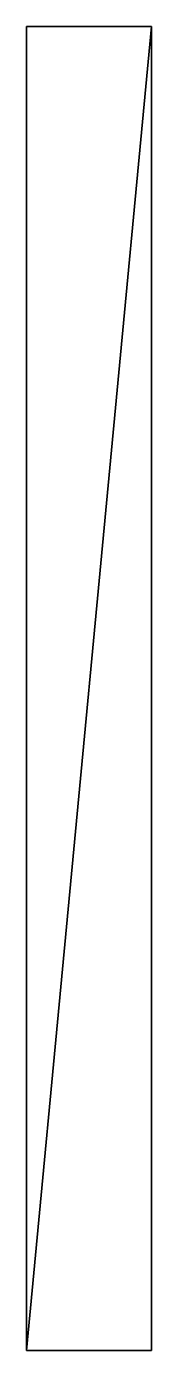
# Model space of a CAD drawing. Extents: x -94 to -79, y -100 to 56.
import ezdxf

# ---------------------------------------------------------------- set-up
doc = ezdxf.new("R2010")
doc.units = 0
doc.layers.add('BOX01', color=212, linetype='CONTINUOUS')

msp = doc.modelspace()

# ---------------------------------------------------------------- meshes
at = {"layer": 'BOX01', "color": 212}
mesh = msp.add_polyface(dxfattribs=at)
corners = [(-93.645493, -99.66555), (-78.929764, -99.66555), (-93.645493, 55.518394), (-78.929764, 55.518394), (-93.645493, -99.66555, 52.173916), (-78.929764, -99.66555, 52.173916), (-93.645493, 55.518394, 52.173916), (-78.929764, 55.518394, 52.173916)]
mesh.append_faces([[corners[k] for k in face] for face in [(0, 2, 3), (3, 1, 0), (4, 5, 7), (7, 6, 4), (0, 1, 5), (5, 4, 0), (1, 3, 7), (7, 5, 1), (3, 2, 6), (6, 7, 3), (2, 0, 4), (4, 6, 2)]], dxfattribs={"vtx2": -1})

doc.saveas('drawing.dxf')
